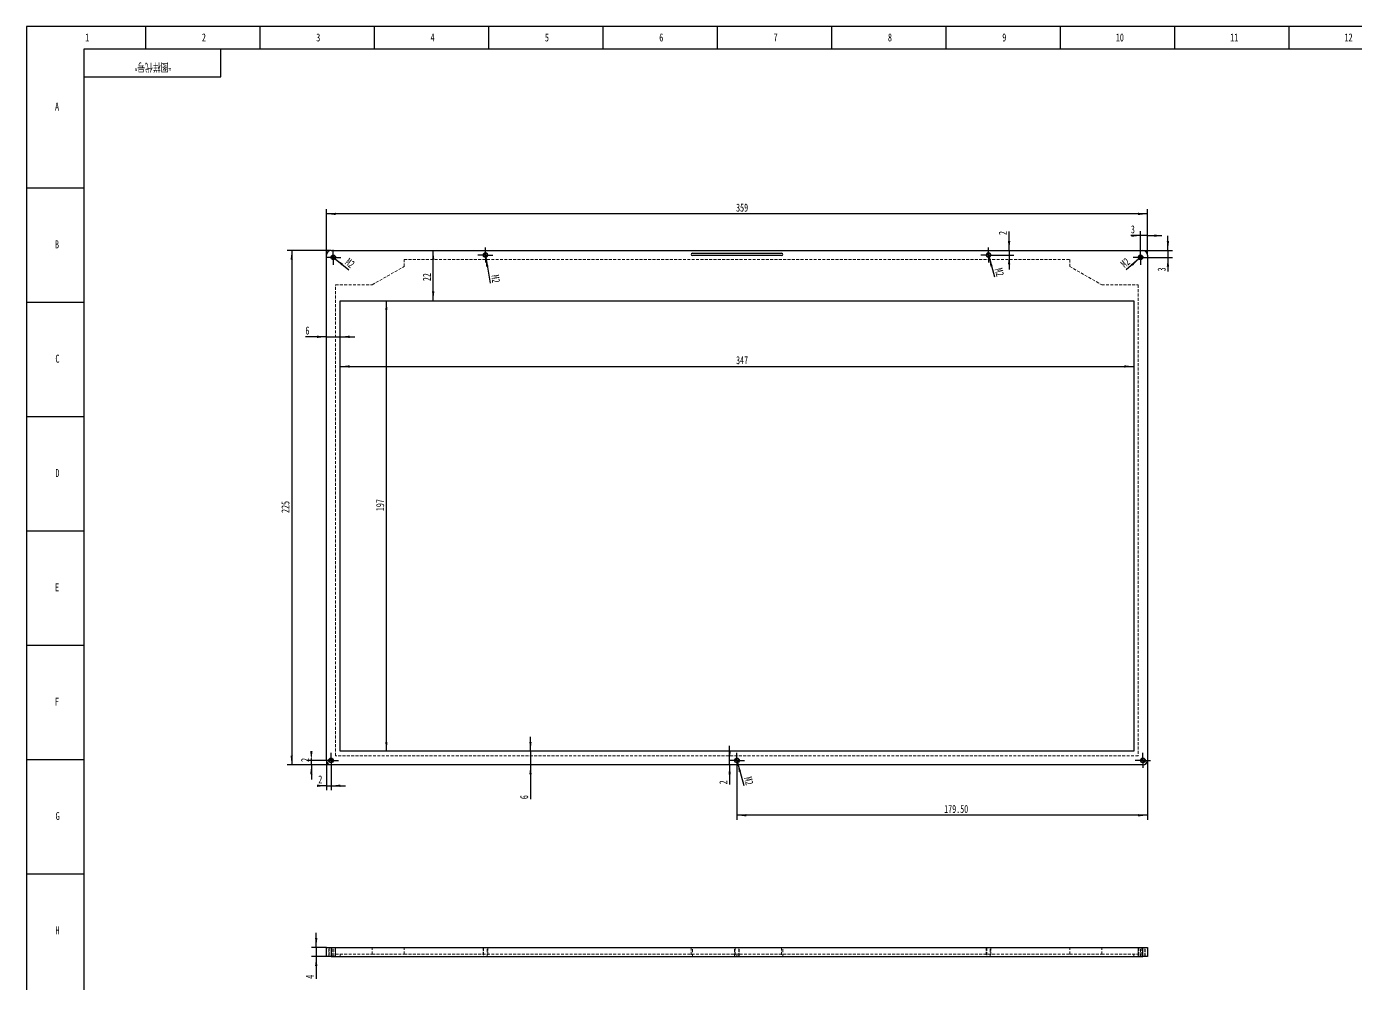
# Model space of a CAD drawing. Header units: millimetres. Extents: x 0 to 1189, y 0 to 841.
# Drawn here: x 0 to 581, y 423 to 841 of the extents above; entities that cross this region are included whole.
import ezdxf

# ---------------------------------------------------------------- set-up
doc = ezdxf.new("R2010")
doc.units = ezdxf.units.MM
doc.header["$PDSIZE"] = -1
doc.linetypes.add('HIDDEN', pattern=[1.905, 1.27, -0.635])
for name, color, linetype in [('10', 7, 'Continuous'), ('5', 7, 'Continuous'), ('SLD-0', 7, 'Continuous')]:
    doc.layers.add(name, color=color, linetype=linetype)
doc.styles.add('SLDTEXTSTYLE0', font='TXT', dxfattribs={"width": 0.7, "bigfont": 'bigfont'})
doc.styles.add('SLDTEXTSTYLE5', font='TXT', dxfattribs={"width": 0.7})
doc.dimstyles.new('SLDDIMSTYLE0', dxfattribs={"dimtxt": 3.5, "dimasz": 4.08, "dimexe": 0, "dimexo": 0.0625, "dimgap": 0.875, "dimtad": 2, "dimrnd": 1e-09, "dimzin": 12, "dimdsep": 46, "dimtxsty": 'SLDTEXTSTYLE5', "dimsah": 1, "dimcen": 0.09, "dimadec": 0, "dimazin": 3, "dimtfac": 1, "dimtmove": 0, "dimatfit": 0, "dimfxl": 0, "dimfrac": 2, "dimtolj": 1, "dimtzin": 12, "dimarcsym": 0})
doc.dimstyles.new('SLDDIMSTYLE1', dxfattribs={"dimtxt": 3.5, "dimasz": 4.08, "dimexe": 0, "dimexo": 0.0625, "dimgap": 0.875, "dimtad": 2, "dimrnd": 1e-09, "dimzin": 12, "dimdsep": 46, "dimtxsty": 'SLDTEXTSTYLE5', "dimsah": 1, "dimcen": 0.09, "dimadec": 0, "dimazin": 3, "dimtfac": 1, "dimtofl": 0, "dimtmove": 0, "dimatfit": 3, "dimfxl": 0, "dimfrac": 2, "dimtolj": 1, "dimtzin": 12, "dimarcsym": 0})
doc.dimstyles.new('SLDDIMSTYLE2', dxfattribs={"dimtxt": 3.5, "dimasz": 4.08, "dimexe": 0, "dimexo": 0.0625, "dimgap": 0.875, "dimtad": 2, "dimrnd": 1e-09, "dimzin": 12, "dimdsep": 46, "dimtxsty": 'SLDTEXTSTYLE5', "dimblk1": 'NONE', "dimsah": 1, "dimcen": 0, "dimadec": 0, "dimazin": 3, "dimtfac": 1, "dimtmove": 0, "dimatfit": 3, "dimldrblk": 'NONE', "dimfxl": 0, "dimfrac": 2, "dimtolj": 1, "dimtzin": 12, "dimarcsym": 0})
doc.dimstyles.new('SLDDIMSTYLE3', dxfattribs={"dimtxt": 3.5, "dimasz": 4.08, "dimexe": 0, "dimexo": 0.0625, "dimgap": 0.875, "dimtad": 2, "dimrnd": 1e-09, "dimzin": 4, "dimdsep": 46, "dimtxsty": 'SLDTEXTSTYLE5', "dimsah": 1, "dimcen": 0.09, "dimadec": 0, "dimazin": 1, "dimtfac": 1, "dimtofl": 0, "dimtmove": 0, "dimatfit": 3, "dimfxl": 0, "dimfrac": 2, "dimtolj": 1, "dimtzin": 12, "dimarcsym": 0})

# ---------------------------------------------------------------- blocks, each defined once
blk = doc.blocks.new('_D')
at = {"layer": '10'}
for p, q in [((126.65, 438.27), (126.65, 444.62)), ((131.13, 438.27), (124.65, 438.27)), ((126.65, 438.27), (126.65, 434.27)), ((131.13, 434.27), (124.65, 434.27)), ((126.65, 434.27), (126.65, 424.57))]:
    blk.add_line(p, q, dxfattribs=at)
for points in [[(126.65, 438.27), (127.16, 442.35), (126.14, 442.35)], [(126.65, 434.27), (126.14, 430.19), (127.16, 430.19)]]:
    blk.add_solid(points, dxfattribs=at)
at = {"layer": '10', "insert": (122.14, 424.57), "char_height": 3.5, "attachment_point": 1, "rotation": 90, "style": 'SLDTEXTSTYLE5'}
blk.add_mtext('4', dxfattribs=at)
blk = doc.blocks.new('_D_1')
at = {"layer": '10'}
for p, q in [((131.13, 741.08), (131.13, 761.08)), ((490.13, 759.08), (131.13, 759.08)), ((490.13, 741.08), (490.13, 761.08))]:
    blk.add_line(p, q, dxfattribs=at)
for points in [[(131.13, 759.08), (135.21, 758.57), (135.21, 759.59)], [(490.13, 759.08), (486.05, 759.59), (486.05, 758.57)]]:
    blk.add_solid(points, dxfattribs=at)
at = {"layer": '10', "insert": (310.26, 763.59), "char_height": 3.5, "attachment_point": 1, "style": 'SLDTEXTSTYLE5'}
blk.add_mtext('359', dxfattribs=at)
blk = doc.blocks.new('_D_2')
at = {"layer": '10'}
for p, q in [((133.13, 743.08), (113.94, 743.08)), ((115.94, 743.08), (115.94, 518.08)), ((133.13, 518.08), (113.94, 518.08))]:
    blk.add_line(p, q, dxfattribs=at)
for points in [[(115.94, 743.08), (115.44, 739), (116.45, 739)], [(115.94, 518.08), (116.45, 522.16), (115.44, 522.16)]]:
    blk.add_solid(points, dxfattribs=at)
at = {"layer": '10', "insert": (111.43, 628.29), "char_height": 3.5, "attachment_point": 1, "rotation": 90, "style": 'SLDTEXTSTYLE5'}
blk.add_mtext('225', dxfattribs=at)
blk = doc.blocks.new('_D_3')
at = {"layer": '10'}
blk.add_line((137.13, 692.35), (484.13, 692.35), dxfattribs=at)
for points in [[(137.13, 692.35), (141.21, 691.84), (141.21, 692.86)], [(484.13, 692.35), (480.05, 692.86), (480.05, 691.84)]]:
    blk.add_solid(points, dxfattribs=at)
at = {"layer": '10', "insert": (310.26, 696.86), "char_height": 3.5, "attachment_point": 1, "style": 'SLDTEXTSTYLE5'}
blk.add_mtext('347', dxfattribs=at)
blk = doc.blocks.new('_D_4')
at = {"layer": '10'}
blk.add_line((157.34, 524.08), (157.34, 721.08), dxfattribs=at)
for points in [[(157.34, 721.08), (156.83, 717), (157.84, 717)], [(157.34, 524.08), (157.84, 528.16), (156.83, 528.16)]]:
    blk.add_solid(points, dxfattribs=at)
at = {"layer": '10', "insert": (152.82, 629.08), "char_height": 3.5, "attachment_point": 1, "rotation": 90, "style": 'SLDTEXTSTYLE5'}
blk.add_mtext('197', dxfattribs=at)
blk = doc.blocks.new('_D_5')
at = {"layer": '10'}
for q in [(133.36, 740.71), (140.85, 734.63)]:
    blk.add_line((134.91, 739.45), q, dxfattribs=at)
blk.add_solid([(134.91, 739.45), (137.76, 736.49), (138.4, 737.28)], dxfattribs=at)
at = {"layer": '10', "insert": (141.18, 740.06), "char_height": 3.5, "attachment_point": 1, "rotation": 320.94903, "style": 'SLDTEXTSTYLE5'}
blk.add_mtext('M2', dxfattribs=at)
blk = doc.blocks.new('_None')
blk = doc.blocks.new('_D_6')
at = {"layer": '10'}
for q in [(200.47, 742.07), (202.69, 728.83)]:
    blk.add_line((200.8, 740.1), q, dxfattribs=at)
blk.add_solid([(200.8, 740.1), (200.97, 735.99), (201.97, 736.15)], dxfattribs=at)
at = {"layer": '10', "insert": (206.57, 732.69), "char_height": 3.5, "attachment_point": 1, "rotation": 279.50655, "style": 'SLDTEXTSTYLE5'}
blk.add_mtext('M2', dxfattribs=at)
blk = doc.blocks.new('_D_7')
at = {"layer": '10'}
for q in [(480.88, 734.55), (487.88, 740.74)]:
    blk.add_line((486.38, 739.42), q, dxfattribs=at)
blk.add_solid([(486.38, 739.42), (482.99, 737.1), (483.66, 736.34)], dxfattribs=at)
at = {"layer": '10', "insert": (477.95, 737.86), "char_height": 3.5, "attachment_point": 1, "rotation": 41.47174, "style": 'SLDTEXTSTYLE5'}
blk.add_mtext('M2', dxfattribs=at)
blk = doc.blocks.new('_D_8')
at = {"layer": '10'}
for p, q in [((499.09, 743.08), (499.09, 749.43)), ((488.13, 743.08), (501.09, 743.08)), ((490.43, 740.08), (501.09, 740.08)), ((499.09, 743.08), (499.09, 740.08)), ((499.09, 740.08), (499.09, 733.94))]:
    blk.add_line(p, q, dxfattribs=at)
for points in [[(499.09, 743.08), (499.6, 747.16), (498.58, 747.16)], [(499.09, 740.08), (498.58, 736), (499.6, 736)]]:
    blk.add_solid(points, dxfattribs=at)
at = {"layer": '10', "insert": (494.58, 733.94), "char_height": 3.5, "attachment_point": 1, "rotation": 90, "style": 'SLDTEXTSTYLE5'}
blk.add_mtext('3', dxfattribs=at)
blk = doc.blocks.new('_D_9')
at = {"layer": '10'}
for p, q in [((487.13, 743.38), (487.13, 751.56)), ((490.13, 741.08), (490.13, 751.56)), ((487.13, 749.56), (482.9, 749.56)), ((490.13, 749.56), (487.13, 749.56)), ((490.13, 749.56), (496.48, 749.56))]:
    blk.add_line(p, q, dxfattribs=at)
for points in [[(487.13, 749.56), (483.05, 750.07), (483.05, 749.05)], [(490.13, 749.56), (494.21, 749.05), (494.21, 750.07)]]:
    blk.add_solid(points, dxfattribs=at)
at = {"layer": '10', "insert": (482.9, 754.07), "char_height": 3.5, "attachment_point": 1, "style": 'SLDTEXTSTYLE5'}
blk.add_mtext('3', dxfattribs=at)
blk = doc.blocks.new('_D_10')
at = {"layer": '10'}
for q in [(420.38, 742.05), (423.19, 731.53)]:
    blk.add_line((420.89, 740.12), q, dxfattribs=at)
blk.add_solid([(420.89, 740.12), (421.46, 736.04), (422.44, 736.31)], dxfattribs=at)
at = {"layer": '10', "insert": (426.67, 735.74), "char_height": 3.5, "attachment_point": 1, "rotation": 285, "style": 'SLDTEXTSTYLE5'}
blk.add_mtext('M2', dxfattribs=at)
blk = doc.blocks.new('_D_11')
at = {"layer": '10'}
for p, q in [((429.65, 743.08), (429.65, 751.35)), ((423.93, 741.08), (431.65, 741.08)), ((429.65, 743.08), (429.65, 741.08)), ((429.65, 741.08), (429.65, 734.73))]:
    blk.add_line(p, q, dxfattribs=at)
for points in [[(429.65, 743.08), (430.15, 747.16), (429.14, 747.16)], [(429.65, 741.08), (429.14, 737), (430.15, 737)]]:
    blk.add_solid(points, dxfattribs=at)
at = {"layer": '10', "insert": (425.13, 749.82), "char_height": 3.5, "attachment_point": 1, "rotation": 90, "style": 'SLDTEXTSTYLE5'}
blk.add_mtext('2', dxfattribs=at)
blk = doc.blocks.new('_D_12')
at = {"layer": '10'}
for q in [(310.38, 521.05), (313.59, 509.04)]:
    blk.add_line((310.89, 519.12), q, dxfattribs=at)
blk.add_solid([(310.89, 519.12), (311.46, 515.04), (312.44, 515.31)], dxfattribs=at)
at = {"layer": '10', "insert": (317.08, 513.26), "char_height": 3.5, "attachment_point": 1, "rotation": 285, "style": 'SLDTEXTSTYLE5'}
blk.add_mtext('M2', dxfattribs=at)
blk = doc.blocks.new('_D_13')
at = {"layer": '10'}
for p, q in [((307.44, 520.08), (307.44, 526.43)), ((307.44, 518.08), (307.44, 520.08)), ((307.44, 518.08), (307.44, 509.58))]:
    blk.add_line(p, q, dxfattribs=at)
for points in [[(307.44, 520.08), (307.95, 524.16), (306.93, 524.16)], [(307.44, 518.08), (306.93, 514), (307.95, 514)]]:
    blk.add_solid(points, dxfattribs=at)
at = {"layer": '10', "insert": (302.93, 509.58), "char_height": 3.5, "attachment_point": 1, "rotation": 90, "style": 'SLDTEXTSTYLE5'}
blk.add_mtext('2', dxfattribs=at)
blk = doc.blocks.new('_D_14')
at = {"layer": '10'}
for p, q in [((490.13, 520.08), (490.13, 494.08)), ((310.63, 516.78), (310.63, 494.08)), ((490.13, 496.08), (310.63, 496.08))]:
    blk.add_line(p, q, dxfattribs=at)
for points in [[(310.63, 496.08), (314.71, 495.57), (314.71, 496.59)], [(490.13, 496.08), (486.05, 496.59), (486.05, 495.57)]]:
    blk.add_solid(points, dxfattribs=at)
at = {"layer": '10', "insert": (401.25, 500.59), "char_height": 3.5, "attachment_point": 1, "style": 'SLDTEXTSTYLE5'}
blk.add_mtext('179.50', dxfattribs=at)
blk = doc.blocks.new('_D_15')
at = {"layer": '10'}
for p, q in [((129.83, 520.08), (122.53, 520.08)), ((133.13, 518.08), (122.53, 518.08)), ((124.53, 520.08), (124.53, 520.93)), ((124.53, 518.08), (124.53, 520.08)), ((124.53, 518.08), (124.53, 511.73))]:
    blk.add_line(p, q, dxfattribs=at)
for points in [[(124.53, 520.08), (125.04, 524.16), (124.02, 524.16)], [(124.53, 518.08), (124.02, 514), (125.04, 514)]]:
    blk.add_solid(points, dxfattribs=at)
at = {"layer": '10', "insert": (120.02, 519.39), "char_height": 3.5, "attachment_point": 1, "rotation": 90, "style": 'SLDTEXTSTYLE5'}
blk.add_mtext('2', dxfattribs=at)
blk = doc.blocks.new('_D_16')
at = {"layer": '10'}
for p, q in [((131.13, 520.08), (131.13, 506.99)), ((133.13, 516.78), (133.13, 506.99)), ((131.13, 508.99), (127.55, 508.99)), ((131.13, 508.99), (133.13, 508.99)), ((133.13, 508.99), (139.48, 508.99))]:
    blk.add_line(p, q, dxfattribs=at)
for points in [[(131.13, 508.99), (127.05, 509.5), (127.05, 508.48)], [(133.13, 508.99), (137.21, 508.48), (137.21, 509.5)]]:
    blk.add_solid(points, dxfattribs=at)
at = {"layer": '10', "insert": (127.55, 513.5), "char_height": 3.5, "attachment_point": 1, "style": 'SLDTEXTSTYLE5'}
blk.add_mtext('2', dxfattribs=at)
blk = doc.blocks.new('_D_17')
at = {"layer": '10'}
blk.add_line((177.81, 721.08), (177.81, 743.08), dxfattribs=at)
for points in [[(177.81, 743.08), (177.3, 739), (178.32, 739)], [(177.81, 721.08), (178.32, 725.16), (177.3, 725.16)]]:
    blk.add_solid(points, dxfattribs=at)
at = {"layer": '10', "insert": (173.3, 729.68), "char_height": 3.5, "attachment_point": 1, "rotation": 90, "style": 'SLDTEXTSTYLE5'}
blk.add_mtext('22', dxfattribs=at)
blk = doc.blocks.new('_D_18')
at = {"layer": '10'}
for p, q in [((131.13, 705.32), (121.93, 705.32)), ((131.13, 705.32), (137.13, 705.32)), ((137.13, 705.32), (143.48, 705.32))]:
    blk.add_line(p, q, dxfattribs=at)
for points in [[(131.13, 705.32), (127.05, 705.83), (127.05, 704.81)], [(137.13, 705.32), (141.21, 704.81), (141.21, 705.83)]]:
    blk.add_solid(points, dxfattribs=at)
at = {"layer": '10', "insert": (121.93, 709.83), "char_height": 3.5, "attachment_point": 1, "style": 'SLDTEXTSTYLE5'}
blk.add_mtext('6', dxfattribs=at)
blk = doc.blocks.new('_D_19')
at = {"layer": '10'}
for p, q in [((220.35, 524.08), (220.35, 530.43)), ((220.35, 524.08), (220.35, 518.08)), ((220.35, 518.08), (220.35, 503.14))]:
    blk.add_line(p, q, dxfattribs=at)
for points in [[(220.35, 524.08), (220.86, 528.16), (219.85, 528.16)], [(220.35, 518.08), (219.85, 514), (220.86, 514)]]:
    blk.add_solid(points, dxfattribs=at)
at = {"layer": '10', "insert": (215.84, 503.14), "char_height": 3.5, "attachment_point": 1, "rotation": 90, "style": 'SLDTEXTSTYLE5'}
blk.add_mtext('6', dxfattribs=at)
blk = doc.blocks.new('SW_CENTERMARKSYMBOL_0')
at = {"layer": '10', "color": 0}
for p, q in [((-2.5, 0), (-3.3, 0)), ((0, 0), (-2.5, 0)), ((0, 2.5), (0, 3.3)), ((0, 0), (0, 2.5)), ((0, 0), (0, -2.5)), ((0, 0), (2.5, 0)), ((2.5, 0), (3.3, 0)), ((0, -2.5), (0, -3.3))]:
    blk.add_line(p, q, dxfattribs=at)
blk = doc.blocks.new('SW_CENTERMARKSYMBOL_1')
at = {"layer": '10', "color": 0}
for p, q in [((-2.5, 0), (-3.3, 0)), ((0, 0), (-2.5, 0)), ((0, 2.5), (0, 3.3)), ((0, 0), (0, 2.5)), ((0, 0), (0, -2.5)), ((0, 0), (2.5, 0)), ((2.5, 0), (3.3, 0)), ((0, -2.5), (0, -3.3))]:
    blk.add_line(p, q, dxfattribs=at)
blk = doc.blocks.new('SW_CENTERMARKSYMBOL_2')
at = {"layer": '10', "color": 0}
for p, q in [((-2.5, 0), (-3.3, 0)), ((0, 0), (-2.5, 0)), ((0, 2.5), (0, 3.3)), ((0, 0), (0, 2.5)), ((0, 0), (0, -2.5)), ((0, 0), (2.5, 0)), ((2.5, 0), (3.3, 0)), ((0, -2.5), (0, -3.3))]:
    blk.add_line(p, q, dxfattribs=at)
blk = doc.blocks.new('SW_CENTERMARKSYMBOL_3')
at = {"layer": '10', "color": 0}
for p, q in [((-2.5, 0), (-3.3, 0)), ((0, 0), (-2.5, 0)), ((0, 2.5), (0, 3.3)), ((0, 0), (0, 2.5)), ((0, 0), (0, -2.5)), ((0, 0), (2.5, 0)), ((2.5, 0), (3.3, 0)), ((0, -2.5), (0, -3.3))]:
    blk.add_line(p, q, dxfattribs=at)
blk = doc.blocks.new('SW_CENTERMARKSYMBOL_4')
at = {"layer": '10', "color": 0}
for p, q in [((-2.5, 0), (-3.3, 0)), ((0, 0), (-2.5, 0)), ((0, 2.5), (0, 3.3)), ((0, 0), (0, 2.5)), ((0, 0), (0, -2.5)), ((0, 0), (2.5, 0)), ((2.5, 0), (3.3, 0)), ((0, -2.5), (0, -3.3))]:
    blk.add_line(p, q, dxfattribs=at)
blk = doc.blocks.new('SW_CENTERMARKSYMBOL_5')
at = {"layer": '10', "color": 0}
for p, q in [((-2.5, 0), (-3.3, 0)), ((0, 0), (-2.5, 0)), ((0, 2.5), (0, 3.3)), ((0, 0), (0, 2.5)), ((0, 0), (0, -2.5)), ((0, 0), (2.5, 0)), ((2.5, 0), (3.3, 0)), ((0, -2.5), (0, -3.3))]:
    blk.add_line(p, q, dxfattribs=at)
blk = doc.blocks.new('SW_CENTERMARKSYMBOL_6')
at = {"layer": '10', "color": 0}
for p, q in [((-2.5, 0), (-3.3, 0)), ((0, 0), (-2.5, 0)), ((0, 2.5), (0, 3.3)), ((0, 0), (0, 2.5)), ((0, 0), (0, -2.5)), ((0, 0), (2.5, 0)), ((2.5, 0), (3.3, 0)), ((0, -2.5), (0, -3.3))]:
    blk.add_line(p, q, dxfattribs=at)

msp = doc.modelspace()

# ---------------------------------------------------------------- linework, layer by layer
at = {"color": 7, "linetype": 'Continuous', "lineweight": 25}
for p, q in [((131.134, 520.081), (131.134, 741.081)), ((133.134, 743.081), (488.134, 743.081)), ((291.134, 741.831), (330.134, 741.831)), ((330.134, 740.831), (291.134, 740.831)), ((490.134, 741.081), (490.134, 520.081)), ((137.134, 721.081), (484.134, 721.081)), ((137.134, 524.081), (137.134, 721.081)), ((484.134, 721.081), (484.134, 524.081)), ((484.134, 524.081), (137.134, 524.081)), ((488.134, 518.081), (133.134, 518.081)), ((131.134, 434.271), (131.134, 438.271)), ((131.134, 438.271), (133.134, 438.271)), ((133.134, 438.271), (133.134, 434.271)), ((133.134, 438.271), (488.134, 438.271)), ((488.134, 434.271), (488.134, 438.271)), ((488.134, 438.271), (490.134, 438.271)), ((490.134, 438.271), (490.134, 434.271)), ((133.134, 434.271), (131.134, 434.271)), ((133.134, 434.271), (488.134, 434.271)), ((490.134, 434.271), (488.134, 434.271))]:
    msp.add_line(p, q, dxfattribs=at)
at = {"color": 7, "linetype": 'HIDDEN', "lineweight": 18}
for p, q in [((165.134, 736.081), (165.134, 739.081)), ((165.134, 739.081), (456.134, 739.081)), ((456.134, 739.081), (456.134, 736.081)), ((151.134, 728.081), (165.134, 736.081)), ((456.134, 736.081), (470.134, 728.081)), ((135.134, 522.081), (135.134, 728.081)), ((135.134, 728.081), (151.134, 728.081)), ((470.134, 728.081), (486.134, 728.081)), ((486.134, 728.081), (486.134, 522.081)), ((486.134, 522.081), (135.134, 522.081)), ((132.109, 438.271), (132.334, 438.046)), ((132.134, 434.296), (132.134, 438.246)), ((132.334, 438.046), (133.134, 438.046)), ((132.334, 438.046), (132.334, 434.496)), ((133.109, 438.271), (133.334, 438.046)), ((133.134, 434.271), (133.134, 438.271)), ((133.134, 434.296), (133.134, 438.246)), ((133.134, 438.046), (133.334, 438.046)), ((133.334, 438.046), (134.134, 438.046)), ((133.334, 438.046), (133.334, 434.496)), ((133.934, 438.046), (134.159, 438.271)), ((133.934, 434.496), (133.934, 438.046)), ((134.134, 434.296), (134.134, 438.246)), ((134.134, 438.046), (134.934, 438.046)), ((134.934, 438.046), (135.159, 438.271)), ((134.934, 434.496), (134.934, 438.046)), ((135.134, 435.271), (135.134, 438.271)), ((135.134, 434.296), (135.134, 438.246)), ((151.134, 435.271), (151.134, 438.271)), ((165.134, 435.271), (165.134, 438.271)), ((199.609, 438.271), (199.834, 438.046)), ((199.634, 438.246), (199.634, 434.271)), ((199.834, 438.046), (200.634, 438.046)), ((199.834, 438.046), (199.834, 434.271)), ((200.634, 438.046), (201.434, 438.046)), ((201.434, 438.046), (201.659, 438.271)), ((201.434, 434.271), (201.434, 438.046)), ((201.634, 438.246), (201.634, 434.271)), ((290.634, 438.271), (290.634, 434.271)), ((291.134, 434.271), (291.134, 438.271)), ((309.634, 434.296), (309.634, 438.271)), ((309.834, 438.271), (309.834, 434.496)), ((311.434, 434.496), (311.434, 438.271)), ((311.634, 434.296), (311.634, 438.271)), ((330.134, 438.271), (330.134, 434.271)), ((330.634, 434.271), (330.634, 438.271)), ((419.609, 438.271), (419.834, 438.046)), ((419.634, 438.246), (419.634, 434.271)), ((419.834, 438.046), (420.634, 438.046)), ((419.834, 438.046), (419.834, 434.271)), ((420.634, 438.046), (421.434, 438.046)), ((421.434, 438.046), (421.659, 438.271)), ((421.434, 434.271), (421.434, 438.046)), ((421.634, 438.246), (421.634, 434.271)), ((456.134, 435.271), (456.134, 438.271)), ((470.134, 435.271), (470.134, 438.271)), ((486.109, 438.271), (486.334, 438.046)), ((486.134, 435.271), (486.134, 438.271)), ((486.134, 434.296), (486.134, 438.246)), ((486.334, 438.046), (487.134, 438.046)), ((486.334, 438.046), (486.334, 434.496)), ((487.109, 438.271), (487.334, 438.046)), ((487.134, 434.296), (487.134, 438.246)), ((487.134, 438.046), (487.934, 438.046)), ((487.334, 438.046), (487.334, 434.496)), ((487.934, 438.046), (488.159, 438.271)), ((487.934, 438.046), (488.934, 438.046)), ((487.934, 434.496), (487.934, 438.046)), ((488.134, 438.271), (488.134, 434.271)), ((488.134, 434.296), (488.134, 438.246)), ((488.934, 438.046), (489.159, 438.271)), ((488.934, 434.496), (488.934, 438.046)), ((489.134, 434.296), (489.134, 438.246)), ((132.334, 434.496), (132.109, 434.271)), ((133.334, 434.496), (132.334, 434.496)), ((133.334, 434.496), (133.109, 434.271)), ((134.934, 434.496), (133.334, 434.496)), ((134.159, 434.271), (133.934, 434.496)), ((135.159, 434.271), (134.934, 434.496)), ((135.134, 435.271), (151.134, 435.271)), ((137.134, 434.271), (137.134, 435.271)), ((151.134, 435.271), (165.134, 435.271)), ((165.134, 435.271), (456.134, 435.271)), ((309.834, 434.496), (309.609, 434.271)), ((311.434, 434.496), (309.834, 434.496)), ((311.659, 434.271), (311.434, 434.496)), ((456.134, 435.271), (470.134, 435.271)), ((470.134, 435.271), (486.134, 435.271)), ((484.134, 434.271), (484.134, 435.271)), ((486.334, 434.496), (486.109, 434.271)), ((487.934, 434.496), (486.334, 434.496)), ((487.334, 434.496), (487.109, 434.271)), ((488.934, 434.496), (487.934, 434.496)), ((488.159, 434.271), (487.934, 434.496)), ((489.159, 434.271), (488.934, 434.496))]:
    msp.add_line(p, q, dxfattribs=at)
at = {"color": 7, "linetype": 'Continuous'}
for q in [(310.634, 434.792), (310.895, 434.271)]:
    msp.add_line((310.634, 434.271), q, dxfattribs=at)
at = {"color": 7, "linetype": 'Continuous', "lineweight": 25}
for centre, radius in [((134.134, 740.081), 1.025), ((134.134, 740.081), 0.8), ((200.634, 741.081), 0.8), ((420.634, 741.081), 0.8), ((487.134, 740.081), 1.025), ((487.134, 740.081), 0.8), ((133.134, 520.081), 1.025), ((133.134, 520.081), 0.8), ((310.634, 520.081), 1.025), ((310.634, 520.081), 0.8), ((488.134, 520.081), 1.025), ((488.134, 520.081), 0.8)]:
    msp.add_circle(centre, radius, dxfattribs=at)
at = {"color": 7, "linetype": 'HIDDEN', "lineweight": 18}
for centre in [(200.634, 741.081), (420.634, 741.081)]:
    msp.add_circle(centre, 1.025, dxfattribs=at)
at = {"color": 7, "linetype": 'Continuous', "lineweight": 25}
for centre, radius, start, end in [((133.134, 741.081), 2, 90, 180), ((291.134, 741.331), 0.5, 90, 180), ((291.134, 741.331), 0.5, 180, 270), ((330.134, 741.331), 0.5, 0, 90), ((330.134, 741.331), 0.5, 270, 0), ((488.134, 741.081), 2, 0, 90), ((133.134, 520.081), 2, 180, 270), ((488.134, 520.081), 2, 270, 0)]:
    msp.add_arc(centre, radius, start, end, dxfattribs=at)
at = {"color": 7, "linetype": 'Continuous', "lineweight": 18}
for centre in [(134.134, 740.081), (200.634, 741.081), (420.634, 741.081), (487.134, 740.081), (133.134, 520.081), (310.634, 520.081), (488.134, 520.081)]:
    msp.add_arc(centre, 1, 255, 195, dxfattribs=at)
at = {"color": 7, "linetype": 'Continuous'}
msp.add_point((310.634, 434.271), dxfattribs=at)
at = {"layer": '5', "color": 7}
for p, q in [((1189, 841), (0, 841)), ((0, 841), (0, 0))]:
    msp.add_line(p, q, dxfattribs=at)
at = {"layer": '5'}
for p, q in [((52, 841), (52, 831.05)), ((102, 841), (102, 831.05)), ((152, 841), (152, 831.05)), ((202, 841), (202, 831.05)), ((252, 841), (252, 831.05)), ((302, 841), (302, 831.05)), ((352, 841), (352, 831.05)), ((402, 841), (402, 831.05)), ((452, 841), (452, 831.05)), ((502, 841), (502, 831.05)), ((552, 841), (552, 831.05)), ((0, 770.5), (25, 770.5)), ((0, 720.5), (25, 720.5)), ((0, 670.5), (25, 670.5)), ((0, 620.5), (25, 620.5)), ((0, 570.5), (25, 570.5)), ((0, 520.5), (25, 520.5)), ((0, 470.5), (25, 470.5))]:
    msp.add_line(p, q, dxfattribs=at)
at = {"layer": '5', "color": 7, "lineweight": 25}
for p, q in [((1179, 831.05), (25, 831.05)), ((25, 831.05), (25, 10)), ((85, 819), (85, 831)), ((25, 819), (85, 819))]:
    msp.add_line(p, q, dxfattribs=at)

# ---------------------------------------------------------------- block references
at = {"layer": '10'}
for name, p in [('SW_CENTERMARKSYMBOL_6', (200.634, 741.081)), ('SW_CENTERMARKSYMBOL_5', (420.634, 741.081)), ('SW_CENTERMARKSYMBOL_3', (134.134, 740.081)), ('SW_CENTERMARKSYMBOL_4', (487.134, 740.081)), ('SW_CENTERMARKSYMBOL_2', (133.134, 520.081)), ('SW_CENTERMARKSYMBOL_0', (310.634, 520.081)), ('SW_CENTERMARKSYMBOL_1', (488.134, 520.081))]:
    msp.add_blockref(name, p, dxfattribs=at)

# ---------------------------------------------------------------- texts
at = {"layer": '10', "char_height": 3.5, "attachment_point": 2, "style": 'SLDTEXTSTYLE5'}
for s, insert in [('1', (26.544, 838.005)), ('2', (77.544, 838.005)), ('3', (127.544, 838.005)), ('4', (177.544, 838.005)), ('5', (227.544, 838.005)), ('6', (277.547, 838.005)), ('7', (327.547, 838.005)), ('8', (377.547, 838.005)), ('9', (427.547, 838.005)), ('10', (478.089, 838.005)), ('11', (528.089, 838.005)), ('12', (578.089, 838.005)), ('A', (13.32, 807.755)), ('B', (13.32, 747.505)), ('C', (13.482, 697.505)), ('D', (13.484, 647.505)), ('E', (13.318, 597.505)), ('F', (13.279, 547.505)), ('G', (13.594, 497.505)), ('H', (13.484, 447.505))]:
    msp.add_mtext(s, dxfattribs=dict(at, insert=insert))
at = {"layer": 'SLD-0', "insert": (55.211, 821.738), "char_height": 3.5, "attachment_point": 2, "rotation": 180, "style": 'SLDTEXTSTYLE0'}
msp.add_mtext('\\M+18167图样\\M+191E3\\M+18D86\\M+18168', dxfattribs=at)

# ---------------------------------------------------------------- dimensions: what is measured, and where the dimension line sits
at = {"layer": '10'}
for base, p1, p2, dimstyle, picture, middle in [((131.134, 759.081), (490.134, 741.081), (131.134, 741.081), 'SLDDIMSTYLE1', '_D_1', (312.563, 759.081)), ((487.134, 749.558), (490.134, 741.081), (487.134, 743.381), 'SLDDIMSTYLE0', '_D_9', (483.672, 749.558)), ((137.134, 705.319), (131.134, 741.081), (137.134, 721.081), 'SLDDIMSTYLE0', '_D_18', (122.699, 705.319)), ((484.134, 692.352), (137.134, 721.081), (484.134, 721.081), 'SLDDIMSTYLE1', '_D_3', (312.563, 692.352)), ((133.134, 508.988), (131.134, 520.081), (133.134, 516.781), 'SLDDIMSTYLE0', '_D_16', (128.323, 508.988)), ((310.634, 496.081), (490.134, 520.081), (310.634, 516.781), 'SLDDIMSTYLE3', '_D_14', (405.847, 496.081))]:
    dim = msp.add_linear_dim(base=base, p1=p1, p2=p2, dimstyle=dimstyle, dxfattribs=at)
    dim.commit()
    dim.dimension.update_dxf_attribs({"geometry": picture, "text_midpoint": middle, "dimtype": 160})
for base, p1, p2, dimstyle, picture, middle in [((429.645, 741.081), (488.134, 743.081), (423.934, 741.081), 'SLDDIMSTYLE0', '_D_11', (429.645, 750.586)), ((499.09, 740.081), (488.134, 743.081), (490.434, 740.081), 'SLDDIMSTYLE0', '_D_8', (499.09, 734.707)), ((115.943, 518.081), (133.134, 743.081), (133.134, 518.081), 'SLDDIMSTYLE1', '_D_2', (115.943, 630.598)), ((177.809, 743.081), (137.134, 721.081), (133.134, 743.081), 'SLDDIMSTYLE1', '_D_17', (177.809, 731.22)), ((157.337, 721.081), (137.134, 524.081), (137.134, 721.081), 'SLDDIMSTYLE1', '_D_4', (157.337, 631.377)), ((220.355, 518.081), (137.134, 524.081), (133.134, 518.081), 'SLDDIMSTYLE0', '_D_19', (220.355, 503.909)), ((124.529, 520.081), (133.134, 518.081), (129.834, 520.081), 'SLDDIMSTYLE0', '_D_15', (124.529, 520.158)), ((307.443, 520.081), (133.134, 518.081), (307.334, 520.081), 'SLDDIMSTYLE0', '_D_13', (307.443, 510.352)), ((126.652, 434.271), (131.134, 438.271), (131.134, 434.271), 'SLDDIMSTYLE0', '_D', (126.652, 425.34))]:
    dim = msp.add_linear_dim(base=base, p1=p1, p2=p2, angle=90, dimstyle=dimstyle, dxfattribs=at)
    dim.commit()
    dim.dimension.update_dxf_attribs({"geometry": picture, "text_midpoint": middle, "dimtype": 160})
for p1, p2, picture, middle in [((133.358, 740.711), (134.911, 739.451), '_D_5', (139.856, 735.439)), ((200.469, 742.068), (200.799, 740.095), '_D_6', (202.459, 730.186)), ((420.375, 742.047), (420.893, 740.115), '_D_10', (422.852, 732.804)), ((487.883, 740.744), (486.385, 739.419), '_D_7', (481.831, 735.394)), ((310.375, 521.047), (310.893, 519.115), '_D_12', (313.241, 510.352))]:
    dim = msp.add_diameter_dim_2p(p1=p1, p2=p2, text='M2', dimstyle='SLDDIMSTYLE2', override={"dimpost": '<>'}, dxfattribs=at)
    dim.commit()
    dim.dimension.update_dxf_attribs({"geometry": picture, "text_midpoint": middle, "dimtype": 163})

doc.saveas('drawing.dxf')
